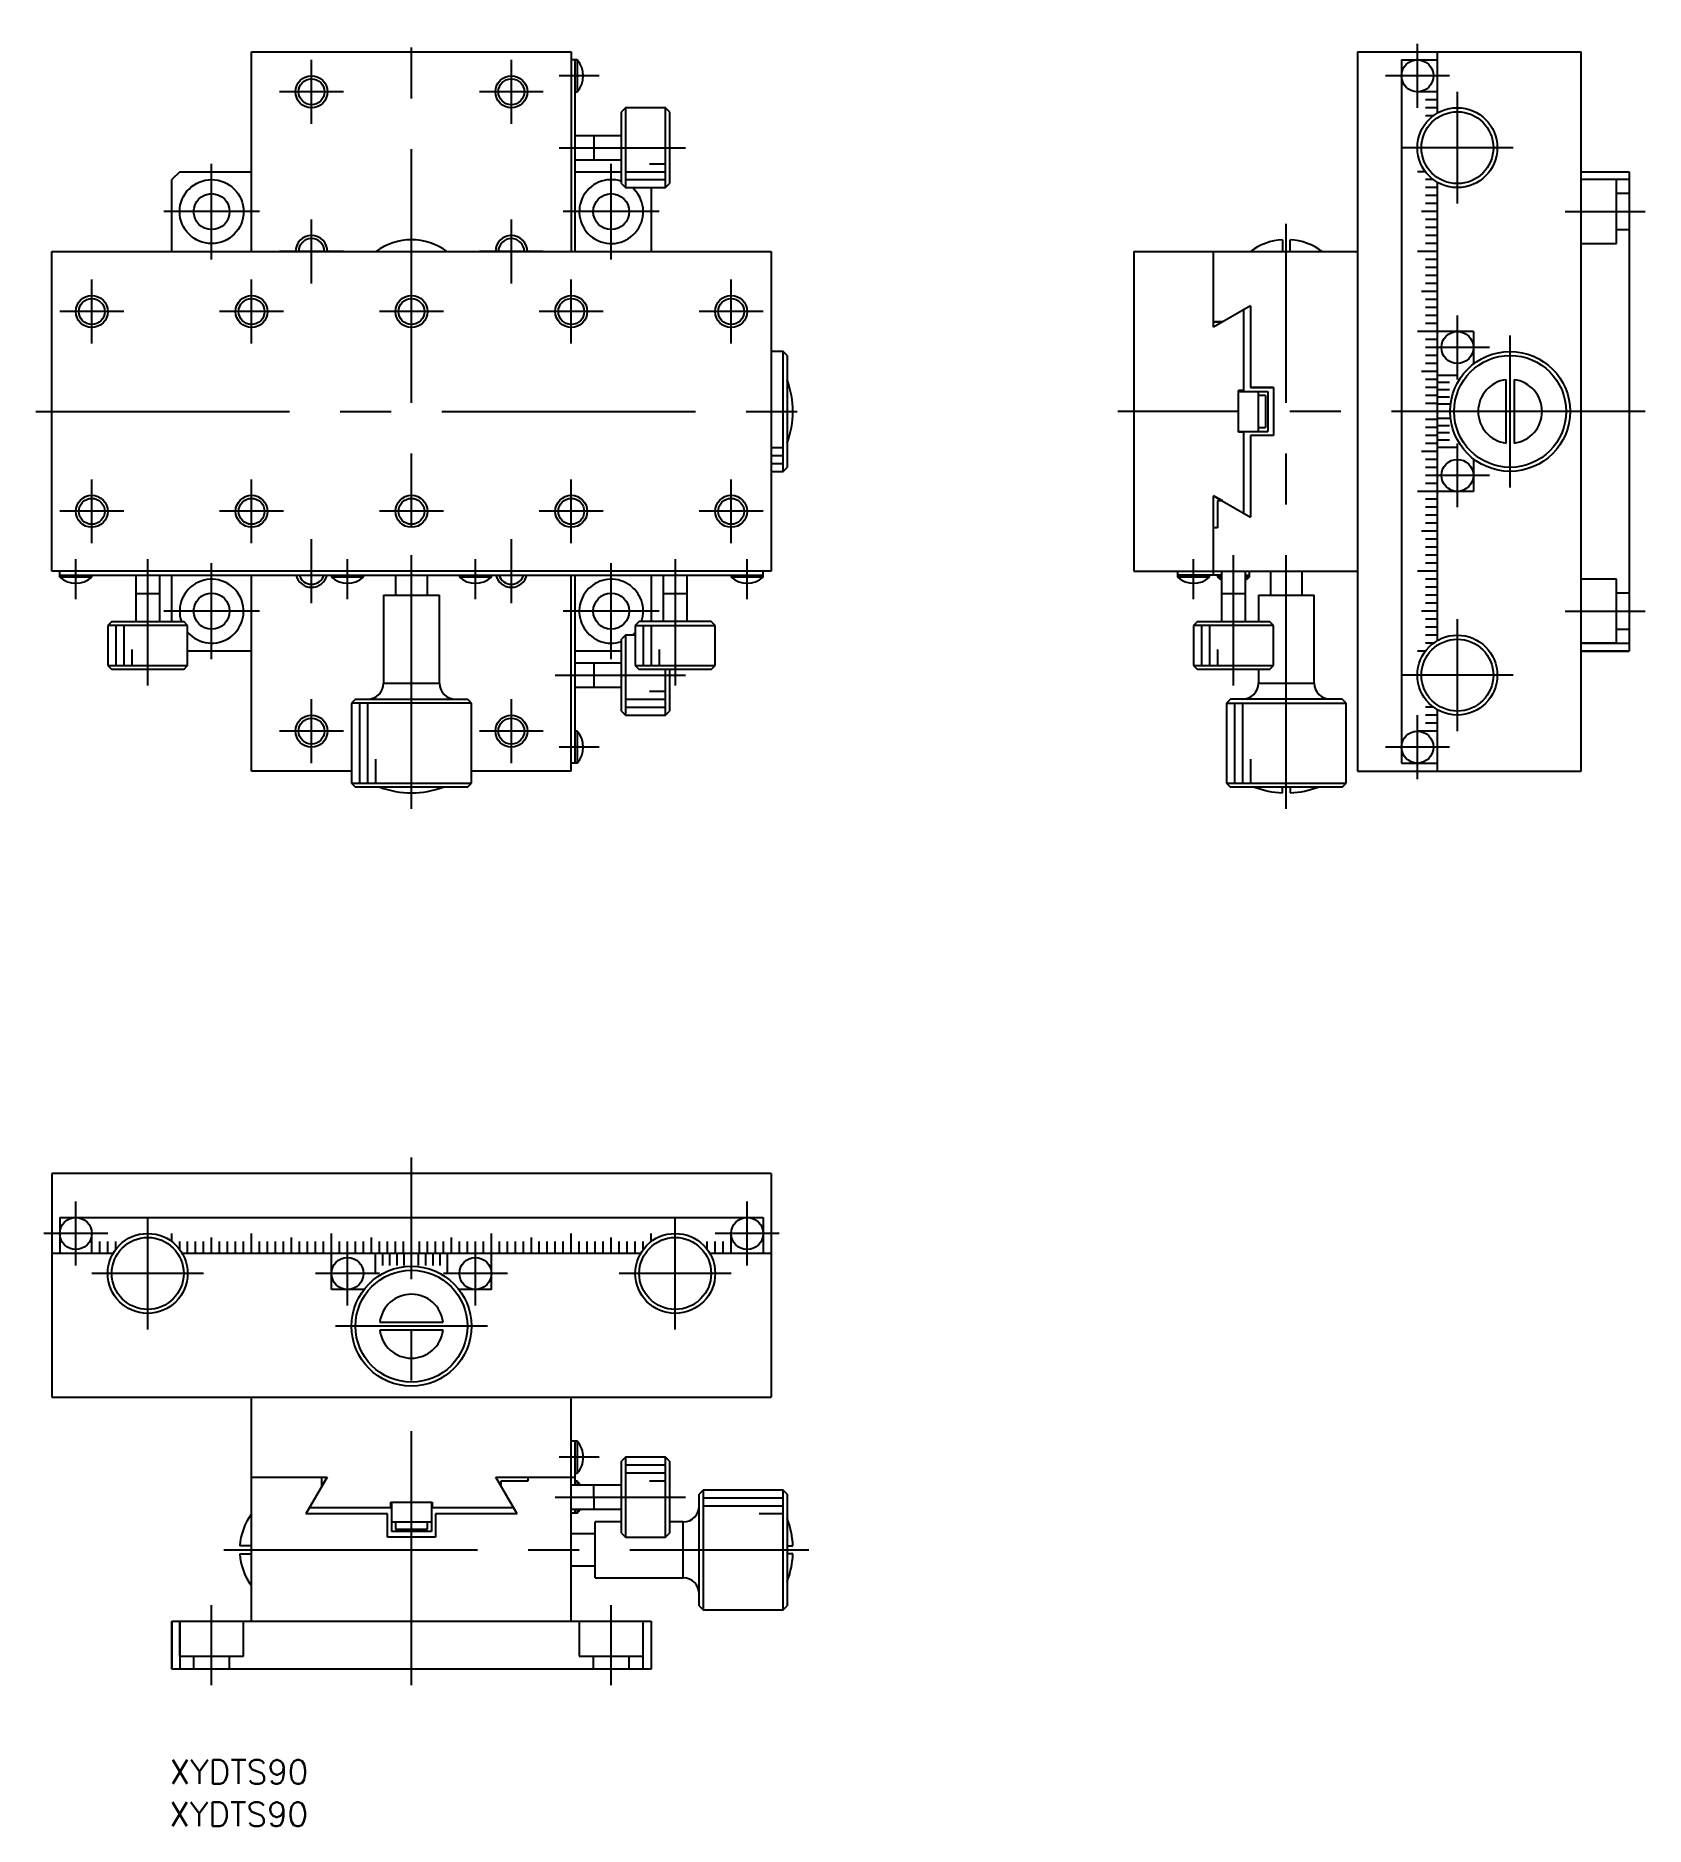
# Model space of a CAD drawing. Extents: x -2 to 199, y -177 to 47.
import ezdxf

# ---------------------------------------------------------------- set-up
doc = ezdxf.new("R2010")
doc.units = 0
doc.linetypes.add('CENTER', pattern=[50.8, 31.75, -6.35, 6.35, -6.35])
doc.linetypes.add('DASHED', pattern=[19.05, 12.7, -6.35])
doc.layers.get('0').update_dxf_attribs({"linetype": 'CONTINUOUS'})
doc.layers.add('CENTER', color=1, linetype='CENTER')
doc.styles.get("Standard").update_dxf_attribs({"font": 'txt.shx', "height": 3, "bigfont": 'bigfont.shx'})

# ---------------------------------------------------------------- blocks, each defined once
blk = doc.blocks.new('*U28')
at = {"color": 7, "linetype": 'CONTINUOUS'}
blk.add_text('XYDTS90', height=3, dxfattribs=at).set_placement((14.75, -171.74))
blk = doc.blocks.new('*U29')
at = {"color": 7, "linetype": 'CONTINUOUS'}
blk.add_text('XYDTS90', height=3, dxfattribs=at).set_placement((14.71, -177.03))

msp = doc.modelspace()

# ---------------------------------------------------------------- linework, layer by layer
at = {"color": 7, "linetype": 'CONTINUOUS'}
for p, q in [((25, 45), (65, 45)), ((25, 20), (25, 45)), ((65, 45), (65, 20)), ((163.364407, 45), (163.364407, -45)), ((163.364407, 45), (191.364407, 45)), ((173.364407, 37.330127), (173.364407, 45)), ((191.364407, -45), (191.364407, 45)), ((65.736, 44.000076), (65, 44.000076)), ((65.5, 20), (65.5, 44)), ((65.736, 44.000076), (65.736, 39.999924)), ((168.864407, 44), (173.364407, 44.01)), ((168.864407, 44), (168.864407, -44)), ((65.5, 39.999924), (65.736, 39.999924)), ((173.364407, 40), (170.864407, 40)), ((173.364407, 39), (171.864407, 39)), ((71.8, 38), (71.3, 37.5)), ((71.3, 28.5), (71.3, 37.5)), ((71.8, 38), (71.8, 28)), ((76.8, 38), (71.8, 38)), ((76.8, 28), (76.8, 38)), ((77.3, 37.5), (76.8, 38)), ((77.3, 37.5), (77.3, 28.5)), ((173.364407, 38), (171.864407, 38)), ((172.866725, 37), (171.864407, 37)), ((71.3, 34.5), (65.5, 34.5)), ((67.8, 34.5), (67.8, 31.5)), ((65.5, 31.5), (71.3, 31.5)), ((16, 30), (15, 29)), ((16, 30), (25, 30)), ((65.5, 30), (71.3, 30)), ((71.8, 30), (76.8, 30)), ((74.8, 31), (76.8, 31)), ((171.864407, 30), (170.864407, 30)), ((191.364407, 30), (197.364407, 30)), ((197.364407, 30), (197.364407, -30)), ((15, 20), (15, 29)), ((71.3, 28.5), (71.8, 28)), ((71.8, 29), (76.8, 29)), ((71.8, 28), (76.8, 28)), ((75, 28), (75, 20)), ((76.8, 28), (77.3, 28.5)), ((172.866725, 29), (171.864407, 29)), ((173.364407, 28), (171.864407, 28)), ((173.364407, 27), (171.864407, 27)), ((173.364407, -28.669873), (173.364407, 28.669873)), ((197.364407, 29), (191.364407, 29)), ((173.364407, 25), (171.364407, 25)), ((173.364407, 26), (171.864407, 26)), ((173.364407, 24), (171.864407, 24)), ((173.364407, 23), (171.864407, 23)), ((153.964407, 21.483315), (153.964407, 20)), ((154.964407, 20), (154.964407, 21.483315)), ((173.364407, 22), (171.864407, 22)), ((173.364407, 21), (171.864407, 21)), ((0, 20), (90, 20)), ((0, -20), (0, 20)), ((90, 20), (90, -20)), ((135.364407, 20), (135.364407, -20)), ((135.364407, 20), (163.364407, 20)), ((145.364407, 10.555514), (145.364407, 20)), ((173.364407, 20), (170.864407, 20)), ((173.364407, 19), (171.864407, 19)), ((173.364407, 18), (171.864407, 18)), ((173.364407, 17), (171.864407, 17)), ((173.364407, 16), (171.864407, 16)), ((173.364407, 15), (171.364407, 15)), ((173.364407, 14), (171.864407, 14)), ((149.964407, 13.211324), (145.364407, 10.555514)), ((149.164407, 2.6), (149.164407, 12.749445)), ((149.964407, 13.211325), (149.964407, 3)), ((173.364407, 13), (171.864407, 13)), ((173.364407, 12), (171.864407, 12)), ((146.48069, 11.2), (145.364407, 11.2)), ((145.364407, 11.2), (146.48069, 11.2)), ((177.864407, 10), (170.864407, 10)), ((173.364407, 11), (171.864407, 11)), ((173.364407, 9), (171.864407, 9)), ((177.864407, 10), (177.864407, 5.923681)), ((91.5, 7.5), (90, 7.5)), ((91.5, -7.5), (91.5, 7.5)), ((92, 7), (91.5, 7.5)), ((92, 7), (92, -7)), ((173.364407, 8), (171.864407, 8)), ((173.364407, 7), (171.864407, 7)), ((173.364407, 5), (171.364407, 5)), ((173.364407, 6), (171.864407, 6)), ((174.864407, 4.5), (173.364407, 4.5)), ((175.864407, 4.5), (174.864407, 4.5)), ((148.464407, -2.6), (148.464407, 2.6)), ((149.164407, 2.6), (148.464407, 2.6)), ((148.464407, 2.6), (149.164407, 2.6)), ((148.464407, 2.5), (152.164407, 2.5)), ((152.864407, 3), (149.964407, 3)), ((149.964407, 3), (152.864407, 3)), ((150.964407, -2.5), (150.964407, 2.5)), ((152.164407, 2.5), (152.164407, -2.5)), ((152.864407, 3), (152.464407, 3)), ((152.864407, 3), (152.464407, 3)), ((152.864407, 3), (152.864407, -3)), ((173.364407, 4), (171.864407, 4)), ((173.364407, 3), (171.864407, 3)), ((174.864407, 3.6), (173.364407, 3.6)), ((174.864407, 2.7), (173.364407, 2.7)), ((181.964407, -3.968627), (181.964407, 3.968627)), ((182.964407, 3.968627), (182.964407, -3.968627)), ((151.864407, 2), (150.964407, 2)), ((151.864407, 2), (151.864407, -2)), ((173.364407, 0), (170.864407, 0)), ((173.364407, 2), (171.864407, 2)), ((173.364407, 1), (171.864407, 1)), ((174.864407, 1.8), (173.364407, 1.8)), ((174.864407, 0.9), (173.364407, 0.9)), ((174.864407, 0), (173.364407, 0)), ((150.964407, -2), (151.864407, -2)), ((173.364407, -1), (171.864407, -1)), ((173.364407, -2), (171.864407, -2)), ((174.864407, -0.9), (173.364407, -0.9)), ((174.864407, -1.8), (173.364407, -1.8)), ((148.464407, -2.5), (150.964407, -2.5)), ((148.464407, -2.5), (152.164407, -2.5)), ((149.164407, -2.6), (148.464407, -2.6)), ((149.164407, -12.749444), (149.164407, -2.6)), ((149.964407, -3), (149.964407, -13.211325)), ((152.864407, -3), (149.964407, -3)), ((173.364407, -3), (171.864407, -3)), ((173.364407, -4), (171.864407, -4)), ((174.864407, -2.7), (173.364407, -2.7)), ((174.864407, -3.6), (173.364407, -3.6)), ((90, -4.5), (91.5, -4.5)), ((90, -5.5), (91.5, -5.5)), ((90, -6.5), (91.5, -6.5)), ((173.364407, -5), (171.364407, -5)), ((173.364407, -6), (171.864407, -6)), ((174.864407, -4.5), (173.364407, -4.5)), ((175.864407, -4.5), (174.864407, -4.5)), ((177.864407, -5.923681), (177.864407, -10)), ((90, -7.5), (91.5, -7.5)), ((91.5, -7.5), (92, -7)), ((173.364407, -7), (171.864407, -7)), ((173.364407, -8), (171.864407, -8)), ((146.48069, -11.2), (145.364407, -10.555513)), ((145.364407, -10.555513), (149.964407, -13.211325)), ((145.364407, -20.5), (145.364407, -10.555513)), ((145.864407, -11.2), (145.864407, -14.561)), ((146.48069, -11.2), (145.864407, -11.2)), ((177.864407, -10), (170.864407, -10)), ((173.364407, -9), (171.864407, -9)), ((173.364407, -11), (171.864407, -11)), ((173.364407, -12), (171.864407, -12)), ((173.364407, -13), (171.864407, -13)), ((145.864407, -14.561), (145.364407, -14.561)), ((173.364407, -15), (171.364407, -15)), ((173.364407, -14), (171.864407, -14)), ((173.364407, -16), (171.864407, -16)), ((173.364407, -17), (171.864407, -17)), ((90, -20), (0, -20)), ((0.999924, -20.736), (0.999924, -20)), ((89.000076, -20.736), (89.000076, -20)), ((135.364407, -20), (163.364407, -20)), ((140.864407, -20), (140.864407, -20.5)), ((146.364407, -20), (146.364407, -26.3)), ((149.364407, -26.3), (149.364407, -20)), ((149.864483, -20.736), (149.864483, -20)), ((152.464407, -20), (152.464407, -23)), ((156.464407, -23), (156.464407, -20)), ((173.364407, -20), (170.864407, -20)), ((173.364407, -18), (171.864407, -18)), ((173.364407, -19), (171.864407, -19)), ((5.000076, -20.736), (0.999924, -20.736)), ((1, -20.5), (89.000076, -20.5)), ((5.000076, -20.736), (5.000076, -20.5)), ((10.5, -20.5), (10.5, -26.3)), ((13.5, -26.3), (13.5, -20.5)), ((15, -26.3), (15, -20.5)), ((25, -45), (25, -20.5)), ((34.999924, -20.5), (34.999924, -20.736)), ((39.000076, -20.736), (34.999924, -20.736)), ((39.000076, -20.736), (39.000076, -20.5)), ((43, -20.5), (43, -23)), ((47, -23), (47, -20.5)), ((50.999924, -20.5), (50.999924, -20.736)), ((55.000076, -20.736), (50.999924, -20.736)), ((55.000076, -20.736), (55.000076, -20.5)), ((65, -45), (65, -20.5)), ((65.5, -44.000076), (65.5, -20.5)), ((75, -20.5), (75, -26.3)), ((76.5, -20.5), (76.5, -26.3)), ((79.5, -26.3), (79.5, -20.5)), ((84.999924, -20.5), (84.999924, -20.736)), ((89.000076, -20.736), (84.999924, -20.736)), ((140.864331, -20.5), (140.864331, -20.736)), ((146.364407, -20.5), (140.864331, -20.5)), ((142.864407, -20.736), (140.864331, -20.736)), ((144.864483, -20.736), (142.864407, -20.736)), ((144.864483, -20.736), (144.864483, -20.5)), ((145.864331, -20.5), (145.864331, -20.736)), ((146.364407, -20.736), (145.864331, -20.736)), ((149.364407, -20.5), (149.864407, -20.5)), ((149.864483, -20.736), (149.364407, -20.736)), ((173.364407, -21), (171.864407, -21)), ((173.364407, -22), (171.864407, -22)), ((10.5, -22.8), (13.5, -22.8)), ((41.5, -23), (41.5, -34)), ((41.5, -23), (48.5, -23)), ((48.5, -34), (48.5, -23)), ((76.5, -22.8), (79.5, -22.8)), ((146.364407, -22.8), (149.364407, -22.8)), ((150.964407, -23), (157.964407, -23)), ((150.964407, -23), (150.964407, -26.3)), ((157.964407, -34), (157.964407, -23)), ((173.364407, -23), (171.864407, -23)), ((173.364407, -24), (171.864407, -24)), ((7.5, -26.3), (7, -26.8)), ((7, -26.8), (7, -31.8)), ((17, -26.8), (7, -26.8)), ((7.5, -26.3), (16.5, -26.3)), ((8, -26.8), (8, -31.8)), ((9, -26.8), (9, -31.8)), ((17, -26.8), (16.5, -26.3)), ((17, -31.8), (17, -26.8)), ((73.5, -26.3), (73, -26.8)), ((73, -26.8), (73, -31.8)), ((73, -26.8), (83, -26.8)), ((82.5, -26.3), (73.5, -26.3)), ((74, -26.8), (74, -31.8)), ((75, -26.8), (75, -31.8)), ((83, -26.8), (82.5, -26.3)), ((83, -31.8), (83, -26.8)), ((143.364407, -26.3), (142.864407, -26.8)), ((152.864407, -26.8), (142.864407, -26.8)), ((142.864407, -26.8), (142.864407, -31.8)), ((143.364407, -26.3), (152.364407, -26.3)), ((143.864407, -26.8), (143.864407, -31.8)), ((144.864407, -26.8), (144.864407, -31.8)), ((152.864407, -26.8), (152.364407, -26.3)), ((152.864407, -31.8), (152.864407, -26.8)), ((173.364407, -25), (171.364407, -25)), ((173.364407, -26), (171.864407, -26)), ((71.8, -28), (71.3, -28.5)), ((71.3, -37.5), (71.3, -28.5)), ((73, -28), (71.8, -28)), ((71.8, -28), (71.8, -38)), ((173.364407, -27), (171.864407, -27)), ((173.364407, -28), (171.864407, -28)), ((172.866725, -29), (171.864407, -29)), ((191.364407, -29), (197.364407, -29)), ((10, -29.8), (10, -31.8)), ((25, -30), (17, -30)), ((71.3, -30), (65.5, -30)), ((76, -29.8), (76, -31.8)), ((145.864407, -29.8), (145.864407, -31.8)), ((171.864407, -30), (170.864407, -30)), ((191.364407, -30), (197.364407, -30)), ((197.364407, -30), (191.364407, -30)), ((7, -31.8), (17, -31.8)), ((7, -31.8), (7.5, -32.3)), ((16.5, -32.3), (7.5, -32.3)), ((16.5, -32.3), (17, -31.8)), ((71.3, -31.5), (65.5, -31.5)), ((67.8, -31.5), (67.8, -34.5)), ((73, -31.8), (83, -31.8)), ((73, -31.8), (73.5, -32.3)), ((82.5, -32.3), (73.5, -32.3)), ((76.8, -38), (76.8, -32.3)), ((77.3, -32.3), (77.3, -37.5)), ((82.5, -32.3), (83, -31.8)), ((142.864407, -31.8), (152.864407, -31.8)), ((142.864407, -31.8), (143.364407, -32.3)), ((152.364407, -32.3), (143.364407, -32.3)), ((152.364407, -32.3), (143.364407, -32.3)), ((150.964407, -32.3), (150.964407, -34)), ((152.364407, -32.3), (152.864407, -31.8)), ((41.5, -34), (45, -34)), ((45, -34), (48.5, -34)), ((65.5, -34.5), (71.3, -34.5)), ((74.8, -35), (76.8, -35)), ((150.964407, -34), (157.964407, -34)), ((38, -36), (37.5, -36.5)), ((37.5, -36.5), (37.5, -46.5)), ((52.5, -36.5), (37.5, -36.5)), ((38, -36), (52, -36)), ((38.5, -36.5), (38.5, -46.5)), ((39.5, -36.5), (39.5, -46.5)), ((52.5, -36.5), (52, -36)), ((52.5, -46.5), (52.5, -36.5)), ((71.3, -37.5), (71.8, -38)), ((71.8, -36), (76.8, -36)), ((71.8, -37), (76.8, -37)), ((71.8, -38), (76.8, -38)), ((76.8, -38), (77.3, -37.5)), ((147.464407, -36), (146.964407, -36.5)), ((146.964407, -36.5), (146.964407, -46.5)), ((146.964407, -36.5), (161.964407, -36.5)), ((161.464407, -36), (147.464407, -36)), ((147.964407, -36.5), (147.964407, -46.5)), ((148.964407, -36.5), (148.964407, -46.5)), ((161.964407, -36.5), (161.464407, -36)), ((161.964407, -46.5), (161.964407, -36.5)), ((172.866725, -37), (171.864407, -37)), ((173.364407, -38), (171.864407, -38)), ((173.364407, -45), (173.364407, -37.330127)), ((65.736, -39.999924), (65.5, -39.999924)), ((65.736, -39.999924), (65.736, -44.000076)), ((173.364407, -40), (170.864407, -40)), ((173.364407, -39), (171.864407, -39)), ((40.5, -43.5), (40.5, -46.5)), ((65.736, -44.000076), (65, -44.000076)), ((149.964407, -43.5), (149.964407, -46.5)), ((168.864407, -44), (173.364407, -44)), ((37.5, -45), (25, -45)), ((37.5, -46.5), (52.5, -46.5)), ((37.5, -46.5), (38, -47)), ((52, -47), (38, -47)), ((52, -47), (52.5, -46.5)), ((65, -45), (52.5, -45)), ((146.964407, -46.5), (147.464407, -47)), ((146.964407, -46.5), (161.964407, -46.5)), ((161.464407, -47), (147.464407, -47)), ((153.964407, -47.728814), (153.964407, -47)), ((154.964407, -47), (154.964407, -47.728814)), ((161.464407, -47), (161.964407, -46.5)), ((163.364407, -45), (191.364407, -45)), ((90, -95.364407), (0, -95.364407)), ((0, -95.364407), (0, -123.364407)), ((90, -95.364407), (90, -123.364407)), ((1, -100.864407), (89, -100.864407)), ((1, -100.864407), (1, -105.364407)), ((5, -105.364407), (5, -102.864407)), ((15, -103.864407), (15, -102.864407)), ((25, -105.364407), (25, -102.864407)), ((35, -109.864407), (35, -102.864407)), ((45, -105.364407), (45, -102.864407)), ((55, -109.864407), (55, -102.864407)), ((65, -105.364407), (65, -102.864407)), ((75, -103.864407), (75, -102.864407)), ((85, -105.364407), (85, -102.864407)), ((89, -100.864407), (89.01, -105.364407)), ((6, -105.364407), (6, -103.864407)), ((7, -105.364407), (7, -103.864407)), ((8, -104.866725), (8, -103.864407)), ((16, -104.866725), (16, -103.864407)), ((17, -105.364407), (17, -103.864407)), ((18, -105.364407), (18, -103.864407)), ((19, -105.364407), (19, -103.864407)), ((20, -105.364407), (20, -103.364407)), ((21, -105.364407), (21, -103.864407)), ((22, -105.364407), (22, -103.864407)), ((23, -105.364407), (23, -103.864407)), ((24, -105.364407), (24, -103.864407)), ((26, -105.364407), (26, -103.864407)), ((27, -105.364407), (27, -103.864407)), ((28, -105.364407), (28, -103.864407)), ((29, -105.364407), (29, -103.864407)), ((30, -105.364407), (30, -103.364407)), ((31, -105.364407), (31, -103.864407)), ((32, -105.364407), (32, -103.864407)), ((33, -105.364407), (33, -103.864407)), ((34, -105.364407), (34, -103.864407)), ((36, -105.364407), (36, -103.864407)), ((37, -105.364407), (37, -103.864407)), ((38, -105.364407), (38, -103.864407)), ((39, -105.364407), (39, -103.864407)), ((40, -105.364407), (40, -103.364407)), ((41, -105.364407), (41, -103.864407)), ((42, -105.364407), (42, -103.864407)), ((43, -105.364407), (43, -103.864407)), ((44, -105.364407), (44, -103.864407)), ((46, -105.364407), (46, -103.864407)), ((47, -105.364407), (47, -103.864407)), ((48, -105.364407), (48, -103.864407)), ((49, -105.364407), (49, -103.864407)), ((50, -105.364407), (50, -103.364407)), ((51, -105.364407), (51, -103.864407)), ((52, -105.364407), (52, -103.864407)), ((53, -105.364407), (53, -103.864407)), ((54, -105.364407), (54, -103.864407)), ((56, -105.364407), (56, -103.864407)), ((57, -105.364407), (57, -103.864407)), ((58, -105.364407), (58, -103.864407)), ((59, -105.364407), (59, -103.864407)), ((60, -105.364407), (60, -103.364407)), ((61, -105.364407), (61, -103.864407)), ((62, -105.364407), (62, -103.864407)), ((63, -105.364407), (63, -103.864407)), ((64, -105.364407), (64, -103.864407)), ((66, -105.364407), (66, -103.864407)), ((67, -105.364407), (67, -103.864407)), ((68, -105.364407), (68, -103.864407)), ((69, -105.364407), (69, -103.864407)), ((70, -105.364407), (70, -103.364407)), ((71, -105.364407), (71, -103.864407)), ((72, -105.364407), (72, -103.864407)), ((73, -105.364407), (73, -103.864407)), ((74, -104.866725), (74, -103.864407)), ((82, -104.866725), (82, -103.864407)), ((83, -105.364407), (83, -103.864407)), ((84, -105.364407), (84, -103.864407)), ((7.669873, -105.364407), (0, -105.364407)), ((73.669873, -105.364407), (16.330127, -105.364407)), ((40.5, -107.864407), (40.5, -105.364407)), ((41.4, -106.864407), (41.4, -105.364407)), ((42.3, -106.864407), (42.3, -105.364407)), ((43.2, -106.864407), (43.2, -105.364407)), ((44.1, -106.864407), (44.1, -105.364407)), ((45, -106.864407), (45, -105.364407)), ((45.9, -106.864407), (45.9, -105.364407)), ((46.8, -106.864407), (46.8, -105.364407)), ((47.7, -106.864407), (47.7, -105.364407)), ((48.6, -106.864407), (48.6, -105.364407)), ((49.5, -107.864407), (49.5, -105.364407)), ((90, -105.364407), (82.330127, -105.364407)), ((39.076319, -109.864407), (35, -109.864407)), ((55, -109.864407), (50.923681, -109.864407)), ((41.031373, -113.964407), (48.968627, -113.964407)), ((48.968627, -114.964407), (41.031373, -114.964407)), ((0, -123.364407), (90, -123.364407)), ((25, -151.364407), (25, -123.364407)), ((65, -151.364407), (65, -123.364407)), ((65.736, -128.864331), (65, -128.864331)), ((65.5, -130.846971), (65.5, -128.864407)), ((65.736, -128.864331), (65.736, -132.864483)), ((65.5, -133.364407), (65.5, -130.881843)), ((71.8, -130.864407), (71.3, -131.364407)), ((71.3, -140.364407), (71.3, -131.364407)), ((71.8, -130.864407), (71.8, -140.864407)), ((76.8, -130.864407), (71.8, -130.864407)), ((76.8, -131.864407), (71.8, -131.864407)), ((76.8, -140.864407), (76.8, -130.864407)), ((77.3, -131.364407), (76.8, -130.864407)), ((77.3, -131.364407), (77.3, -140.364407)), ((25, -133.364407), (34.444486, -133.364407)), ((34.444486, -133.364407), (31.788676, -137.964407)), ((33.8, -134.48069), (33.8, -133.364407)), ((33.8, -134.48069), (34.444486, -133.364407)), ((58.211325, -137.964407), (55.555513, -133.364407)), ((55.555513, -133.364407), (65.5, -133.364407)), ((59.561, -133.864407), (56.2, -133.864407)), ((56.2, -133.864407), (56.2, -134.48069)), ((59.561, -133.364407), (59.561, -133.864407)), ((71.3, -134.364407), (65, -134.364407)), ((65.5, -132.864483), (65.736, -132.864483)), ((65.5, -134.364407), (65.5, -133.364407)), ((65.736, -133.864331), (65.5, -133.864331)), ((65.736, -133.864331), (65.736, -134.364407)), ((67.795, -134.364407), (67.8, -137.364407)), ((76.8, -132.864407), (71.8, -132.864407)), ((76.8, -133.864407), (74.8, -133.864407)), ((42.4, -136.464407), (47.6, -136.464407)), ((42.4, -137.164407), (42.4, -136.464407)), ((42.5, -136.464407), (42.5, -138.964407)), ((42.5, -136.464407), (42.5, -140.164407)), ((47.5, -136.464407), (47.5, -140.164407)), ((47.6, -137.164407), (47.6, -136.464407)), ((47.6, -136.464407), (47.6, -137.164407)), ((81.5, -134.964407), (81, -135.464407)), ((81, -149.464407), (81, -135.464407)), ((91.5, -134.964407), (81.5, -134.964407)), ((81.5, -134.964407), (81.5, -149.964407)), ((91.5, -135.964407), (81.5, -135.964407)), ((91.5, -149.964407), (91.5, -134.964407)), ((92, -135.464407), (91.5, -134.964407)), ((92, -135.464407), (92, -149.464407)), ((42, -137.964407), (31.788675, -137.964407)), ((32.250555, -137.164407), (42.4, -137.164407)), ((42, -140.864407), (42, -137.964407)), ((47.6, -137.164407), (57.749444, -137.164407)), ((58.211325, -137.964407), (48, -137.964407)), ((48, -137.964407), (48, -140.864407)), ((65, -137.364407), (71.3, -137.364407)), ((65.736, -137.864483), (65, -137.864483)), ((65.5, -137.864407), (65.5, -137.364407)), ((65.736, -137.364407), (65.736, -137.864483)), ((91.5, -136.964407), (81.5, -136.964407)), ((91.5, -137.964407), (88.5, -137.964407)), ((48, -140.864407), (42, -140.864407)), ((42.5, -138.964407), (47.5, -138.964407)), ((47.5, -140.164407), (42.5, -140.164407)), ((43, -138.964407), (43, -139.864407)), ((43, -139.864407), (47, -139.864407)), ((47, -139.864407), (47, -138.964407)), ((68, -140.464407), (65, -140.464407)), ((71.3, -138.964407), (68, -138.964407)), ((68, -145.964407), (68, -138.964407)), ((71.3, -140.364407), (71.8, -140.864407)), ((71.8, -140.864407), (76.8, -140.864407)), ((76.8, -140.864407), (77.3, -140.364407)), ((79, -138.964407), (77.3, -138.964407)), ((79, -145.964407), (79, -138.964407)), ((25, -141.964407), (23.516685, -141.964407)), ((23.516685, -142.964407), (25, -142.964407)), ((92, -141.964407), (92.728814, -141.964407)), ((92.728814, -142.964407), (92, -142.964407)), ((65, -144.464407), (68, -144.464407)), ((68, -145.964407), (79, -145.964407)), ((81, -149.464407), (81.5, -149.964407)), ((81.5, -149.964407), (91.5, -149.964407)), ((91.5, -149.964407), (92, -149.464407)), ((15, -151.364407), (15, -157.364407)), ((15, -157.364407), (15, -151.364407)), ((15, -151.364407), (75, -151.364407)), ((16, -151.364407), (16, -157.364407)), ((74, -157.364407), (74, -151.364407)), ((75, -151.364407), (75, -157.364407)), ((75, -157.364407), (15, -157.364407))]:
    msp.add_line(p, q, dxfattribs=at)
at = {"color": 3, "linetype": 'DASHED'}
for p, q in [((195.764407, 29), (191.364407, 29)), ((195.764407, 21), (195.764407, 29)), ((197.364407, 27.25), (195.764407, 27.25)), ((195.764407, 22.75), (197.364407, 22.75)), ((191.364407, 21), (195.764407, 21)), ((195.764407, -21), (191.364407, -21)), ((195.764407, -29), (195.764407, -21)), ((197.364407, -22.75), (195.764407, -22.75)), ((195.764407, -29), (191.364407, -29)), ((195.764407, -27.25), (197.364407, -27.25)), ((16, -155.764407), (16, -151.364407)), ((24, -155.764407), (24, -151.364407)), ((66, -151.364407), (66, -155.764407)), ((74, -155.764407), (74, -151.364407)), ((16, -155.764407), (24, -155.764407)), ((17.75, -155.764407), (17.75, -157.364407)), ((22.25, -157.364407), (22.25, -155.764407)), ((66, -155.764407), (74, -155.764407)), ((67.75, -155.764407), (67.75, -157.364407)), ((72.25, -157.364407), (72.25, -155.764407))]:
    msp.add_line(p, q, dxfattribs=at)
at = {"color": 7, "linetype": 'CONTINUOUS'}
for centre, radius in [((170.864407, 42), 2.000076), ((32.5, 40), 1.621), ((57.5, 40), 1.621), ((175.864407, 33), 5), ((175.864407, 33), 4.5), ((20, 25), 4), ((20, 25), 2.25), ((70, 25), 2.25), ((5, 12.5), 1.621), ((25, 12.5), 1.621), ((45, 12.5), 1.621), ((65, 12.5), 1.621), ((85, 12.5), 1.621), ((175.864407, 8), 2.000076), ((182.464407, 0), 7.5), ((182.464407, 0), 7), ((175.864407, -8), 2.000076), ((5, -12.5), 1.621), ((25, -12.5), 1.621), ((45, -12.5), 1.621), ((65, -12.5), 1.621), ((85, -12.5), 1.621), ((20, -25), 2.25), ((70, -25), 2.25), ((175.864407, -33), 5), ((175.864407, -33), 4.5), ((32.5, -40), 1.621), ((57.5, -40), 1.621), ((170.864407, -42), 2.000076), ((3, -102.864407), 2.000076), ((12, -107.864407), 5), ((78, -107.864407), 5), ((87, -102.864407), 2.000076), ((12, -107.864407), 4.5), ((78, -107.864407), 4.5), ((37, -107.864407), 2.000076), ((45, -114.464407), 7.5), ((45, -114.464407), 7), ((53, -107.864407), 2.000076)]:
    msp.add_circle(centre, radius, dxfattribs=at)
at = {"color": 3, "linetype": 'CONTINUOUS'}
for centre in [(32.5, 40), (57.5, 40), (5, 12.5), (25, 12.5), (45, 12.5), (65, 12.5), (85, 12.5), (5, -12.5), (25, -12.5), (45, -12.5), (65, -12.5), (85, -12.5), (32.5, -40), (57.5, -40)]:
    msp.add_circle(centre, 2, dxfattribs=at)
at = {"color": 7, "linetype": 'CONTINUOUS'}
for centre, radius, start, end in [((63.5, 42), 3, 318.187738, 41.812262), ((70, 25), 4, 71.03442501, 48.590378), ((32.5, 20), 1.621, 360, 180), ((45, 14), 7.483315, 53.300775, 126.699225), ((57.5, 20), 1.621, 360, 180), ((154.464407, 14), 7.5, 93.822554, 126.869898), ((154.464407, 14), 7.5, 53.130102, 86.177446), ((81.559189, 0), 11.169625, 339.187844, 20.812156), ((182.464407, 0), 4, 97.180756, 262.819244), ((182.464407, 0), 4, 277.180756, 82.819244), ((3, -18.5), 3, 228.187738, 311.812262), ((20, -25), 4, 221.40962211, 198.965575), ((32.5, -20), 1.621, 197.96593985, 342.03406015), ((37, -18.5), 3, 228.187738, 311.812262), ((53, -18.5), 3, 228.187738, 311.812262), ((57.5, -20), 1.621, 197.96593985, 342.03406015), ((70, -25), 4, 341.034425, 288.96557499), ((87, -18.5), 3, 228.187738, 311.812262), ((142.864407, -18.5), 3, 228.187738, 311.812262), ((147.864407, -18.5), 3, 228.187738, 240), ((147.864407, -18.5), 3, 300, 311.812262), ((70, -25), 4, 311.409622, 318.590378), ((39.5, -34), 2, 270, 0), ((50.5, -34), 2, 180, 270), ((148.964407, -34), 2, 270, 0), ((159.964407, -34), 2, 180, 270), ((63.5, -42), 3, 318.187738, 41.812262), ((45, -36.559189), 11.169625, 249.187844, 290.812156), ((154.464407, -36.559189), 11.180811, 249.037564, 267.436908), ((154.464407, -36.559189), 11.180811, 272.563092, 290.962436), ((45, -114.464407), 4, 7.180756, 172.819244), ((45, -114.464407), 4, 187.180756, 352.819244), ((63.5, -130.864407), 3, 0, 41.812262), ((63.5, -130.864407), 3, 318.187738, 0), ((63.5, -135.864407), 3, 30, 41.812262), ((31, -142.464407), 7.5, 143.130102, 176.177446), ((63.5, -135.864407), 3, 318.187738, 330), ((79, -136.964407), 2, 270, 0), ((81.559189, -142.464407), 11.180811, 2.563092, 20.962436), ((31, -142.464407), 7.5, 183.822554, 216.869898), ((81.559189, -142.464407), 11.180811, 339.037564, 357.436908), ((79, -147.964407), 2, 0, 90)]:
    msp.add_arc(centre, radius, start, end, dxfattribs=at)
at = {"color": 3, "linetype": 'CONTINUOUS'}
for centre, start, end in [((32.5, 20), 360, 180), ((57.5, 20), 360, 180), ((32.5, -20), 194.477512, 345.522488), ((57.5, -20), 194.477512, 345.522488)]:
    msp.add_arc(centre, 2, start, end, dxfattribs=at)
at = {"layer": 'CENTER', "color": 1, "linetype": 'CENTER'}
for p, q in [((45, -49.728814), (45, 47)), ((170.864407, 38), (170.864407, 46)), ((32.5, 36), (32.5, 44)), ((57.5, 36), (57.5, 44)), ((68.5, 42), (63.5, 42)), ((174.864407, 42), (166.864407, 42)), ((36.5, 40), (28.5, 40)), ((61.5, 40), (53.5, 40)), ((175.864407, 26), (175.864407, 40)), ((63.5, 33), (79.3, 33)), ((182.864407, 33), (168.864407, 33)), ((20, 19), (20, 31)), ((70, 19), (70, 31)), ((26, 25), (14, 25)), ((76, 25), (64, 25)), ((189.364407, 25), (199.364407, 25)), ((32.5, 16), (32.5, 24)), ((57.5, 16), (57.5, 24)), ((154.464407, -49.728814), (154.464407, 23.483315)), ((36.5, 20), (28.5, 20)), ((61.5, 20), (53.5, 20)), ((5, 8.5), (5, 16.5)), ((25, 8.5), (25, 16.5)), ((65, 8.5), (65, 16.5)), ((85, 8.5), (85, 16.5)), ((9, 12.5), (1, 12.5)), ((29, 12.5), (21, 12.5)), ((49, 12.5), (41, 12.5)), ((69, 12.5), (61, 12.5)), ((89, 12.5), (81, 12.5)), ((175.864407, 4), (175.864407, 12)), ((182.464407, -9.5), (182.464407, 9.5)), ((179.864407, 8), (171.864407, 8)), ((-2, 0), (94.728814, 0)), ((199.364407, 0), (133.364407, 0)), ((175.864407, -12), (175.864407, -4)), ((5, -16.5), (5, -8.5)), ((25, -16.5), (25, -8.5)), ((65, -16.5), (65, -8.5)), ((85, -16.5), (85, -8.5)), ((179.864407, -8), (171.864407, -8)), ((9, -12.5), (1, -12.5)), ((29, -12.5), (21, -12.5)), ((49, -12.5), (41, -12.5)), ((45, -14.5), (45, -11.364407)), ((69, -12.5), (61, -12.5)), ((89, -12.5), (81, -12.5)), ((32.5, -24), (32.5, -16)), ((57.5, -24), (57.5, -16)), ((3, -23.5), (3, -18.5)), ((12, -34.3), (12, -18.5)), ((20, -31), (20, -19)), ((36.5, -20), (28.5, -20)), ((37, -23.5), (37, -18.5)), ((53, -23.5), (53, -18.5)), ((61.5, -20), (53.5, -20)), ((70, -31), (70, -19)), ((78, -18.5), (78, -34.3)), ((87, -23.5), (87, -18.5)), ((142.864407, -23.5), (142.864407, -18.5)), ((147.864407, -34.3), (147.864407, -18)), ((26, -25), (14, -25)), ((76, -25), (64, -25)), ((175.864407, -40), (175.864407, -26)), ((189.364407, -25), (199.364407, -25)), ((63, -33), (79.3, -33)), ((182.864407, -33), (168.864407, -33)), ((32.5, -44), (32.5, -36)), ((57.5, -44), (57.5, -36)), ((170.864407, -46), (170.864407, -38)), ((36.5, -40), (28.5, -40)), ((61.5, -40), (53.5, -40)), ((68.5, -42), (63.5, -42)), ((174.864407, -42), (166.864407, -42)), ((45, -159.364407), (45, -93.364407)), ((3, -106.864407), (3, -98.864407)), ((87, -106.864407), (87, -98.864407)), ((7, -102.864407), (-1, -102.864407)), ((12, -114.864407), (12, -100.864407)), ((78, -114.864407), (78, -100.864407)), ((91, -102.864407), (83, -102.864407)), ((37, -111.864407), (37, -103.864407)), ((53, -111.864407), (53, -103.864407)), ((19, -107.864407), (5, -107.864407)), ((41, -107.864407), (33, -107.864407)), ((57, -107.864407), (49, -107.864407)), ((85, -107.864407), (71, -107.864407)), ((54.5, -114.464407), (35.5, -114.464407)), ((68.5, -130.864407), (63.5, -130.864407)), ((63, -135.864407), (79.3, -135.864407)), ((21.516685, -142.464407), (94.728814, -142.464407)), ((20, -159.364407), (20, -149.364407)), ((70, -159.364407), (70, -149.364407))]:
    msp.add_line(p, q, dxfattribs=at)

# ---------------------------------------------------------------- block references
at = {"color": 7, "linetype": 'CONTINUOUS'}
for name in ['*U28', '*U29']:
    msp.add_blockref(name, (0, 0), dxfattribs=at)

doc.saveas('drawing.dxf')
